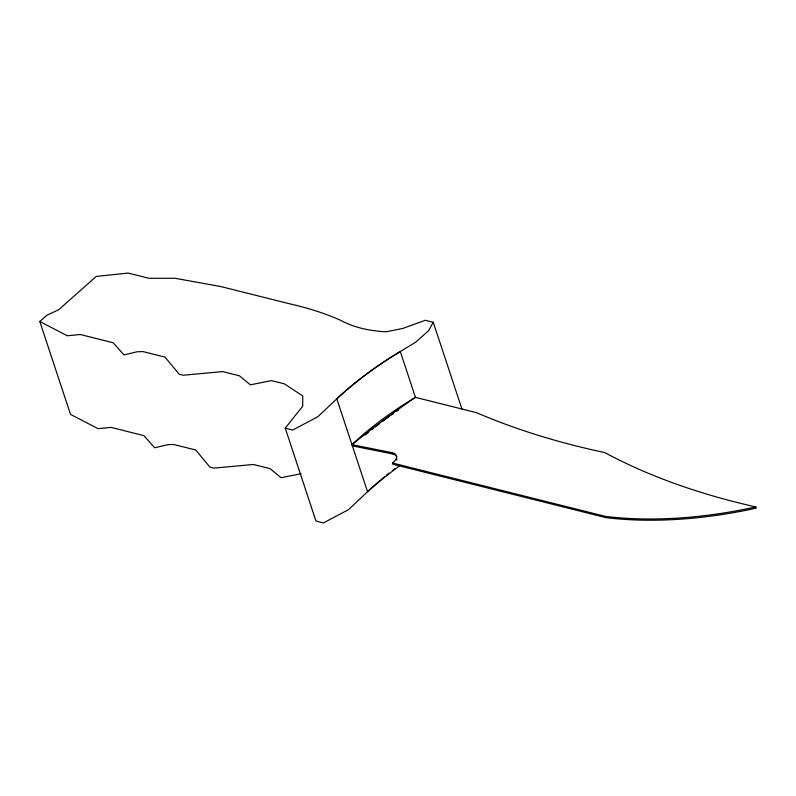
<?xml version="1.0" encoding="UTF-8"?>
<svg xmlns="http://www.w3.org/2000/svg" width="796" height="796" viewBox="0 0 796 796"><rect width="100%" height="100%" fill="white"/><g stroke="black" fill="none" stroke-linecap="round" stroke-linejoin="round"><path stroke-width="1.19" d="M433.253 322.271L428.437 330.867L415.751 342.131L400.288 351.534A271.735 141.977 -18.3 0 0 336.808 398.826L317.843 416.736L292.699 430.039L285.247 428.168L302.709 406.179L302.788 395.95L284.341 383.831L271.516 380.617L250.332 384.826L239.427 375.792L222.671 371.593L183.209 375.234L179.18 374.229L165.031 357.125L143.021 351.613L137.22 351.752L123.957 354.926L113.141 342.738L80.287 334.499L67.371 335.793L39.8 321.514L46.835 315.266L58.725 309.714L96.207 276.431L128.116 273.078L148.902 278.282L175.04 278.292L220.641 286.52L290.371 303.992A377.324 197.149 -18.3 0 1 341.166 320.569A130.604 68.237 -18.3 0 0 386.1 331.823L402.875 328.41L425.283 320.271L433.253 322.271L462.018 409.273M301.057 473.739L281.048 477.709L270.152 468.675L253.387 464.476L213.925 468.118L209.895 467.113L195.756 450.009L173.747 444.496L167.936 444.636L154.673 447.81L143.857 435.621L111.002 427.382L98.097 428.676L70.516 414.398L39.8 321.514M391.881 452.635A12.537 6.547 -18.3 0 1 392.458 463.013L392.866 464.247L605.965 517.649A306.689 160.245 -18.3 0 0 756.2 508.166L755.792 506.923A885.789 462.824 -18.3 0 1 604.841 452.606A938.663 490.445 -18.3 0 1 476.466 412.646L415.442 397.353A271.735 141.977 -18.3 0 0 351.961 444.656L391.881 452.635L392.299 453.879A12.537 6.547 -18.3 0 1 396.816 457.004M352.379 445.889L392.299 453.879M392.458 463.013L605.547 516.415A306.689 160.245 -18.3 0 0 755.792 506.923M605.547 516.415L605.965 517.649M285.247 428.168L315.962 521.052L323.425 522.922L348.568 509.619L367.533 491.719A271.735 141.977 -18.3 0 1 380.747 479.928M351.961 444.656A769.802 402.219 -18.3 0 1 415.442 397.353L400.288 351.534A296.221 154.772 -18.3 0 0 336.808 398.826L367.533 491.719A361.235 188.742 -18.3 0 1 400.149 465.401M396.925 458.974A12.537 6.547 -18.3 0 1 396.587 460.038M381.563 479.242A271.735 141.977 -18.3 0 1 384.856 476.515M386.528 475.162A271.735 141.977 -18.3 0 1 389.065 473.142M392.508 470.466A271.735 141.977 -18.3 0 1 395.124 468.466M365.215 434.924A361.235 188.742 -18.3 0 1 368.548 432.218M371.921 429.532A361.235 188.742 -18.3 0 1 373.632 428.188M375.344 426.855A361.235 188.742 -18.3 0 1 379.692 423.532M382.329 421.552A361.235 188.742 -18.3 0 1 389.493 416.318M391.304 415.024A361.235 188.742 -18.3 0 1 393.134 413.731M396.816 411.154A361.235 188.742 -18.3 0 1 398.677 409.88"/></g></svg>
